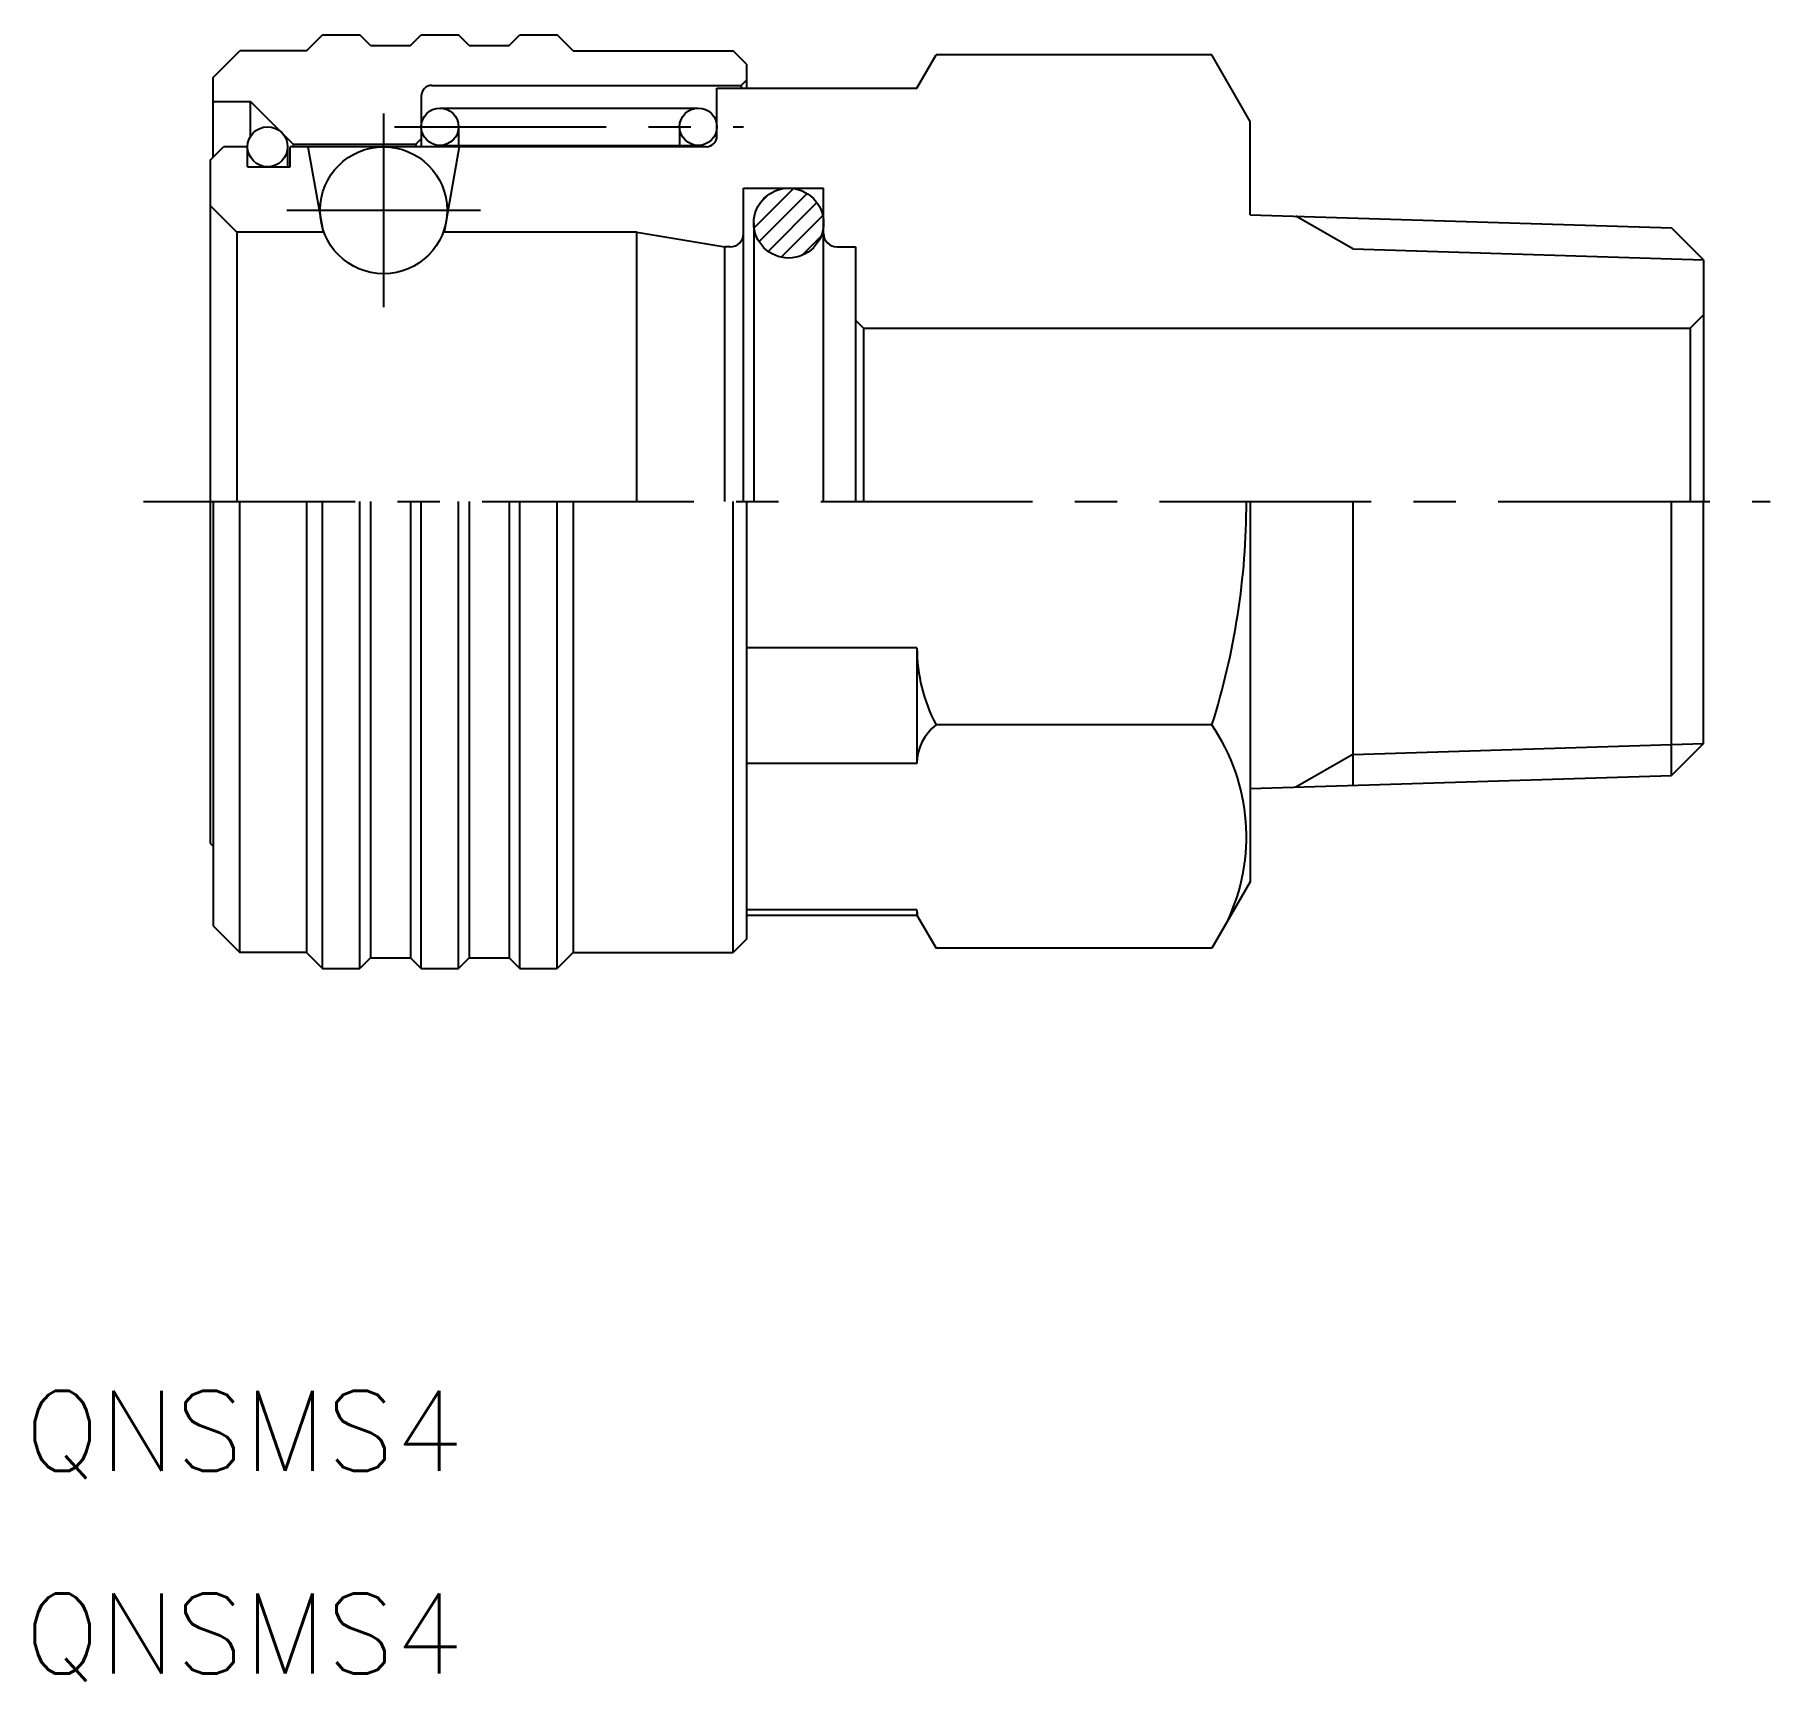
# Model space of a CAD drawing. Extents: x 25.1 to 90.1, y 30.1 to 91.8.
import ezdxf
from ezdxf.enums import TextEntityAlignment as Align

# ---------------------------------------------------------------- set-up
doc = ezdxf.new("R2010")
doc.units = 0
doc.header["$LTSCALE"] = 0.25
doc.linetypes.add('CENTER', pattern=[50.8, 31.75, -6.35, 6.35, -6.35])
doc.layers.get('0').update_dxf_attribs({"linetype": 'CONTINUOUS'})
doc.layers.add('CENTER', color=1, linetype='CONTINUOUS')
doc.styles.get("Standard").update_dxf_attribs({"font": 'txt.shx', "bigfont": 'bigfont.shx'})

msp = doc.modelspace()

# ---------------------------------------------------------------- linework, layer by layer
for p, q in [((35.254, 91.2), (35.854, 91.8)), ((35.854, 91.8), (37.254, 91.8)), ((37.654, 91.4), (37.254, 91.8)), ((39.154, 91.4), (39.554, 91.8)), ((39.554, 91.8), (40.954, 91.8)), ((41.354, 91.4), (40.954, 91.8)), ((42.854, 91.4), (43.254, 91.8)), ((43.254, 91.8), (44.654, 91.8)), ((45.254, 91.2), (44.654, 91.8)), ((31.754, 90.2), (32.754, 91.2)), ((35.254, 91.2), (32.754, 91.2)), ((37.654, 91.4), (39.154, 91.4)), ((41.354, 91.4), (42.854, 91.4)), ((45.254, 91.2), (51.254, 91.2)), ((51.754, 90.7), (51.254, 91.2)), ((51.754, 90.7), (51.754, 89.8)), ((58.143, 89.8), (58.861, 91.043)), ((69.203, 91.043), (58.861, 91.043)), ((70.643, 88.55), (69.203, 91.043)), ((31.754, 87.211), (31.754, 90.2)), ((39.954, 89.9), (51.554, 89.9)), ((51.754, 90.1), (51.554, 89.9)), ((51.554, 89.9), (51.554, 89.8)), ((31.754, 89.3), (33.154, 89.3)), ((33.154, 89.3), (34.754, 87.7)), ((33.154, 87.992), (33.154, 89.3)), ((39.554, 89.5), (39.554, 87.6)), ((50.643, 89.8), (58.143, 89.8)), ((50.643, 88), (50.643, 89.8)), ((40.254, 89.05), (49.943, 89.05)), ((70.643, 85.054), (70.643, 88.55)), ((39.554, 87.9), (39.354, 87.7)), ((40.954, 88.35), (40.954, 87.6)), ((49.243, 88.35), (49.243, 87.6)), ((31.643, 87.1), (32.143, 87.6)), ((33.043, 87.6), (32.143, 87.6)), ((33.043, 86.85), (33.043, 87.6)), ((34.543, 87.6), (34.543, 86.85)), ((50.243, 87.6), (34.643, 87.6)), ((34.643, 86.85), (34.643, 87.6)), ((34.754, 87.7), (39.354, 87.7)), ((34.754, 87.7), (34.754, 87.6)), ((35.307, 87.6), (35.871, 84.4)), ((39.354, 87.7), (39.354, 87.6)), ((40.254, 87.65), (49.943, 87.65)), ((40.979, 87.6), (40.415, 84.4)), ((31.643, 87.1), (31.643, 74.3)), ((33.043, 86.85), (34.643, 86.85)), ((51.643, 74.3), (51.643, 86.05)), ((51.643, 86.05), (54.643, 86.05)), ((54.643, 74.3), (54.643, 86.05)), ((31.643, 85.4), (32.643, 84.4)), ((52.023, 84.74), (52.023, 74.3)), ((70.643, 85.054), (86.443, 84.56)), ((32.643, 84.4), (32.643, 74.3)), ((35.909, 84.4), (32.643, 84.4)), ((47.643, 84.4), (40.377, 84.4)), ((47.643, 74.3), (47.643, 84.4)), ((47.643, 84.4), (50.943, 83.85)), ((87.643, 83.361), (86.443, 84.56)), ((50.943, 74.3), (50.943, 83.85)), ((51.143, 83.85), (50.943, 83.85)), ((55.143, 83.85), (55.843, 83.85)), ((55.843, 83.85), (55.843, 74.3)), ((87.643, 83.361), (87.643, 74.3)), ((55.843, 81.1), (56.143, 80.8)), ((56.143, 80.8), (87.143, 80.8)), ((56.143, 80.8), (56.143, 74.3)), ((87.143, 80.8), (87.643, 81.3)), ((87.143, 80.8), (87.143, 74.3)), ((31.643, 74.3), (31.643, 61.5)), ((31.754, 74.3), (31.754, 58.4)), ((32.754, 57.4), (32.754, 74.3)), ((35.254, 74.3), (35.254, 57.4)), ((35.854, 56.8), (35.854, 74.3)), ((37.254, 56.8), (37.254, 74.3)), ((37.654, 74.3), (37.654, 57.2)), ((39.154, 74.3), (39.154, 57.2)), ((39.554, 56.8), (39.554, 74.3)), ((40.954, 56.8), (40.954, 74.3)), ((41.354, 74.3), (41.354, 57.2)), ((42.854, 74.3), (42.854, 57.2)), ((43.254, 56.8), (43.254, 74.3)), ((44.654, 56.8), (44.654, 74.3)), ((45.254, 74.3), (45.254, 57.4)), ((51.254, 57.4), (51.254, 74.3)), ((51.754, 74.3), (51.754, 57.9)), ((70.643, 74.3), (70.643, 60.05)), ((74.483, 74.3), (74.483, 63.666)), ((86.443, 64.04), (86.443, 74.3)), ((87.643, 65.24), (87.643, 74.3)), ((58.143, 68.823), (51.754, 68.823)), ((58.143, 68.823), (58.143, 64.481)), ((69.203, 65.929), (58.861, 65.929)), ((87.643, 65.24), (86.443, 64.04)), ((58.143, 64.481), (51.754, 64.481)), ((70.643, 63.546), (86.443, 64.04)), ((31.643, 61.5), (31.754, 61.39)), ((70.643, 60.05), (69.203, 57.557)), ((58.143, 59.004), (51.754, 59.004)), ((51.754, 58.8), (58.143, 58.8)), ((58.143, 59.004), (58.143, 58.8)), ((58.143, 58.8), (58.861, 57.557)), ((31.754, 58.4), (32.754, 57.4)), ((35.254, 57.4), (32.754, 57.4)), ((35.254, 57.4), (35.854, 56.8)), ((45.254, 57.4), (44.654, 56.8)), ((45.254, 57.4), (51.254, 57.4)), ((51.754, 57.9), (51.254, 57.4)), ((69.203, 57.557), (58.861, 57.557)), ((35.854, 56.8), (37.254, 56.8)), ((37.654, 57.2), (37.254, 56.8)), ((37.654, 57.2), (39.154, 57.2)), ((39.154, 57.2), (39.554, 56.8)), ((39.554, 56.8), (40.954, 56.8)), ((41.354, 57.2), (40.954, 56.8)), ((41.354, 57.2), (42.854, 57.2)), ((42.854, 57.2), (43.254, 56.8)), ((43.254, 56.8), (44.654, 56.8))]:
    msp.add_line(p, q)
at = {"color": 3}
for p, q in [((52.035, 84.563), (53.51, 86.038)), ((52.223, 84.044), (54.029, 85.85)), ((52.269, 85.505), (52.568, 85.804)), ((52.565, 83.679), (54.394, 85.508)), ((53.053, 83.46), (54.613, 85.02)), ((74.483, 83.772), (72.355, 85)), ((53.827, 83.527), (54.546, 84.246)), ((74.483, 83.772), (87.643, 83.361)), ((74.483, 64.828), (87.643, 65.24)), ((74.483, 64.828), (72.355, 63.6))]:
    msp.add_line(p, q, dxfattribs=at)
for centre, radius in [((40.254, 88.35), 0.7), ((49.943, 88.35), 0.7), ((33.793, 87.6), 0.75), ((38.143, 85.22), 2.38), ((53.333, 84.74), 1.31)]:
    msp.add_circle(centre, radius)
for centre, radius, start, end in [((39.954, 89.5), 0.4, 90, 180), ((50.243, 88), 0.4, 270, 0), ((51.143, 84.35), 0.5, 270, 0), ((55.143, 84.35), 0.5, 180, 270), ((42.794, 74.3), 27.705, 342.41205, 0), ((64.338, 68.823), 6.195, 180, 207.85437), ((59.961, 64.481), 1.818, 127.24113, 180), ((63.087, 61.743), 7.412, 334.38425, 34.38425), ((59.961, 59.004), 1.818, 180, 187.24113)]:
    msp.add_arc(centre, radius, start, end)
at = {"layer": 'CENTER', "linetype": 'CENTER'}
for p, q in [((38.143, 88.85), (38.143, 81.59)), ((38.554, 88.35), (51.643, 88.35)), ((34.513, 85.22), (41.773, 85.22)), ((29.143, 74.3), (90.143, 74.3))]:
    msp.add_line(p, q, dxfattribs=at)

# ---------------------------------------------------------------- texts
for p in [(24.675, 37.067), (24.675, 29.471)]:
    msp.add_text('QNSMS4', height=3).set_placement(p, align=Align.BOTTOM_LEFT)

doc.saveas('drawing.dxf')
